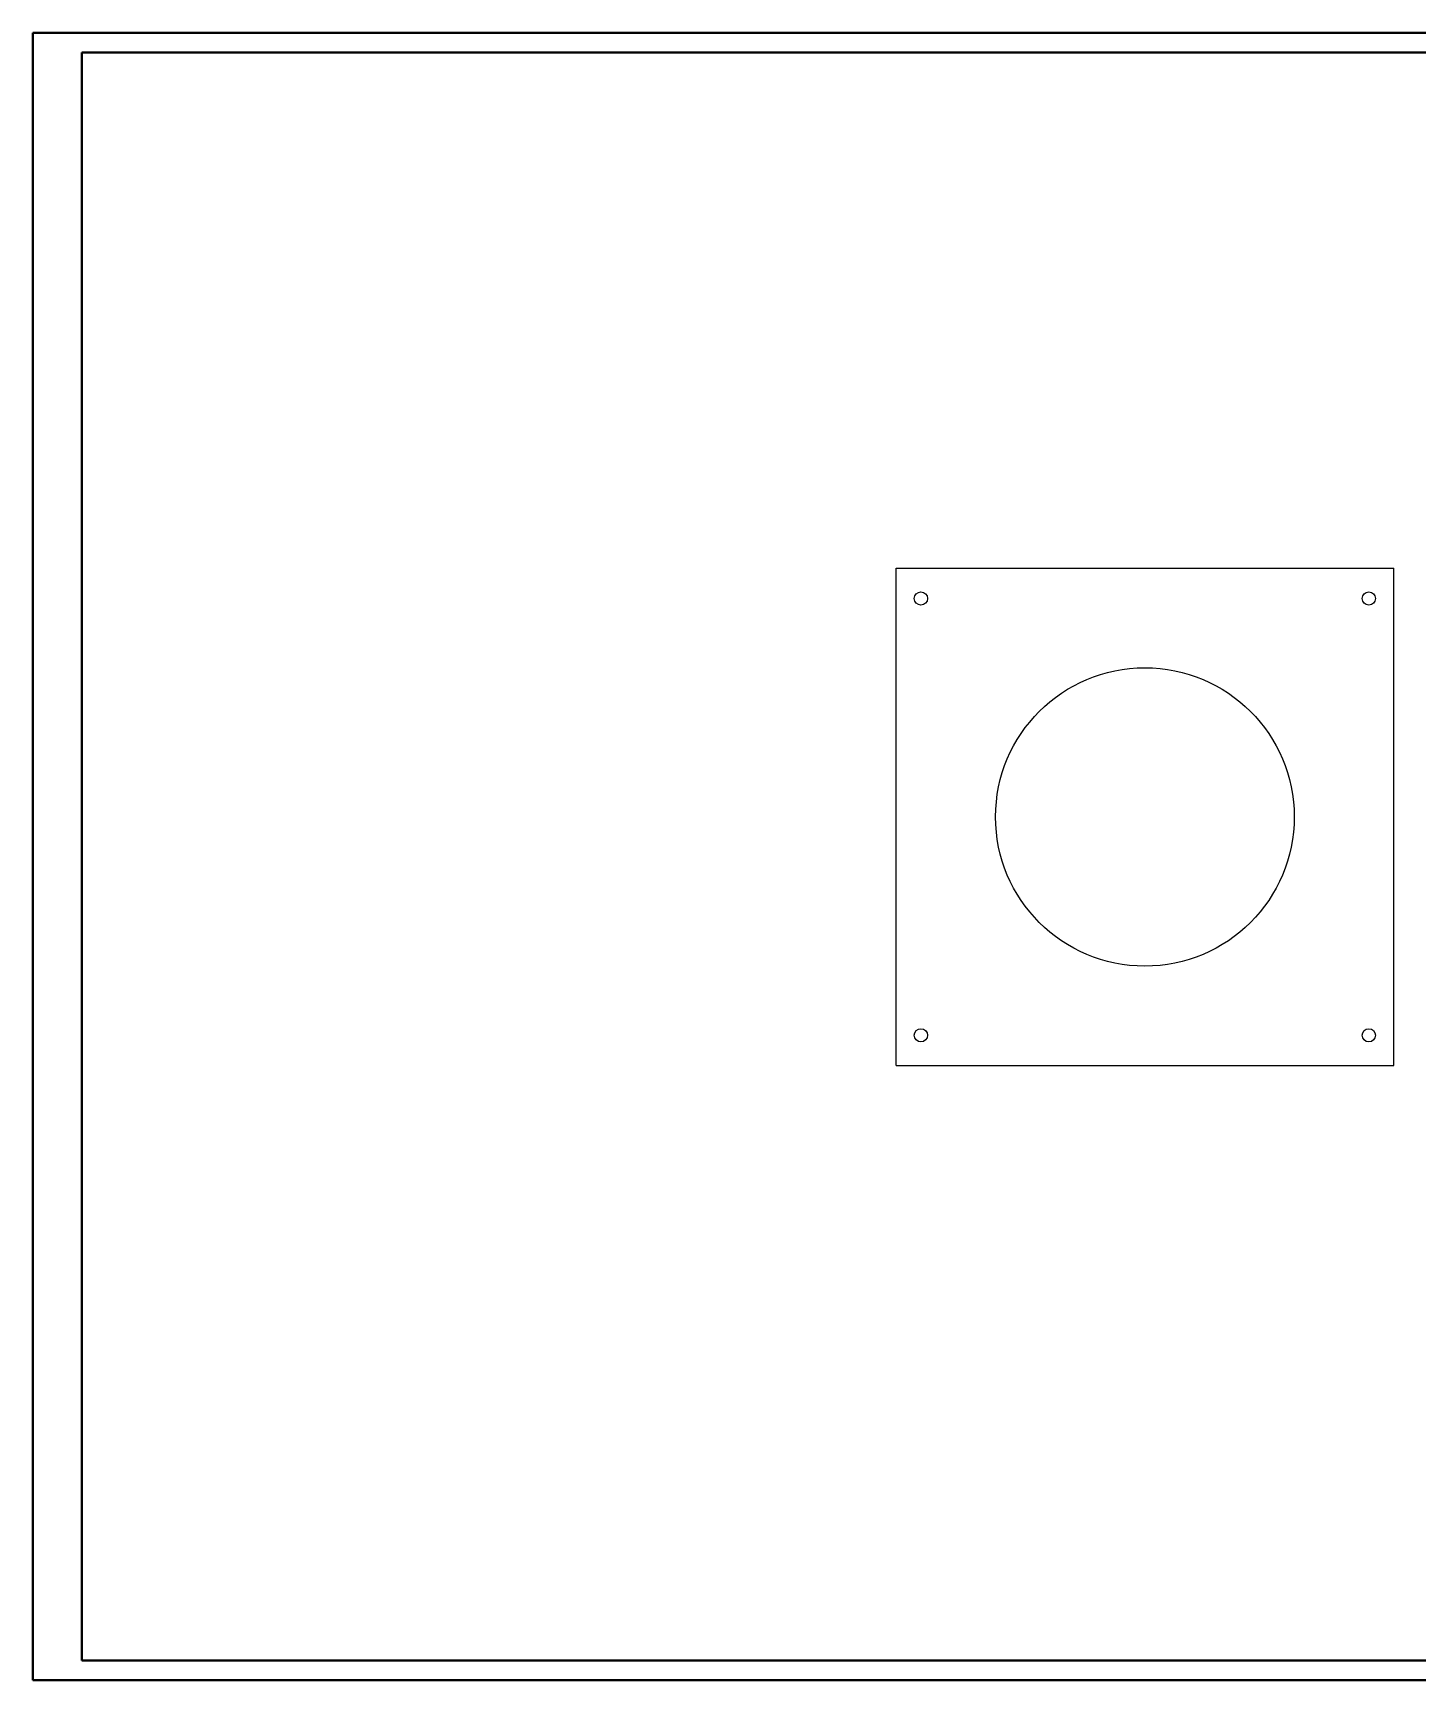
# Model space of a CAD drawing. Header units: inches. Extents: x 0 to 46.8, y 0 to 33.1.
# Drawn here: x 0 to 27.81, y 0.01 to 33.12 of the extents above; entities that cross this region are included whole.
import ezdxf

# ---------------------------------------------------------------- set-up
doc = ezdxf.new("R2010")
doc.units = ezdxf.units.IN
doc.header["$MEASUREMENT"] = 0

msp = doc.modelspace()

# ---------------------------------------------------------------- linework, layer by layer
at = {"color": 7, "linetype": 'Continuous', "lineweight": 40}
for p, q in [((0.003, 0.008), (0.003, 33.119)), ((0.003, 33.119), (46.814, 33.119)), ((0.987, 0.402), (0.987, 32.725)), ((0.987, 32.725), (46.42, 32.725)), ((0.987, 0.402), (46.42, 0.402)), ((0.003, 0.008), (46.814, 0.008))]:
    msp.add_line(p, q, dxfattribs=at)
at = {"color": 7, "linetype": 'Continuous'}
for p, q in [((17.344, 12.359), (17.344, 22.359)), ((17.344, 22.359), (27.344, 22.359)), ((27.344, 12.359), (27.344, 22.359)), ((17.344, 12.359), (27.344, 12.359))]:
    msp.add_line(p, q, dxfattribs=at)
for centre, radius in [((17.844, 21.749), 0.133), ((26.844, 21.749), 0.133), ((26.844, 21.749), 0.133), ((22.344, 17.359), 3), ((17.844, 12.969), 0.133), ((26.844, 12.969), 0.133)]:
    msp.add_circle(centre, radius, dxfattribs=at)

doc.saveas('drawing.dxf')
